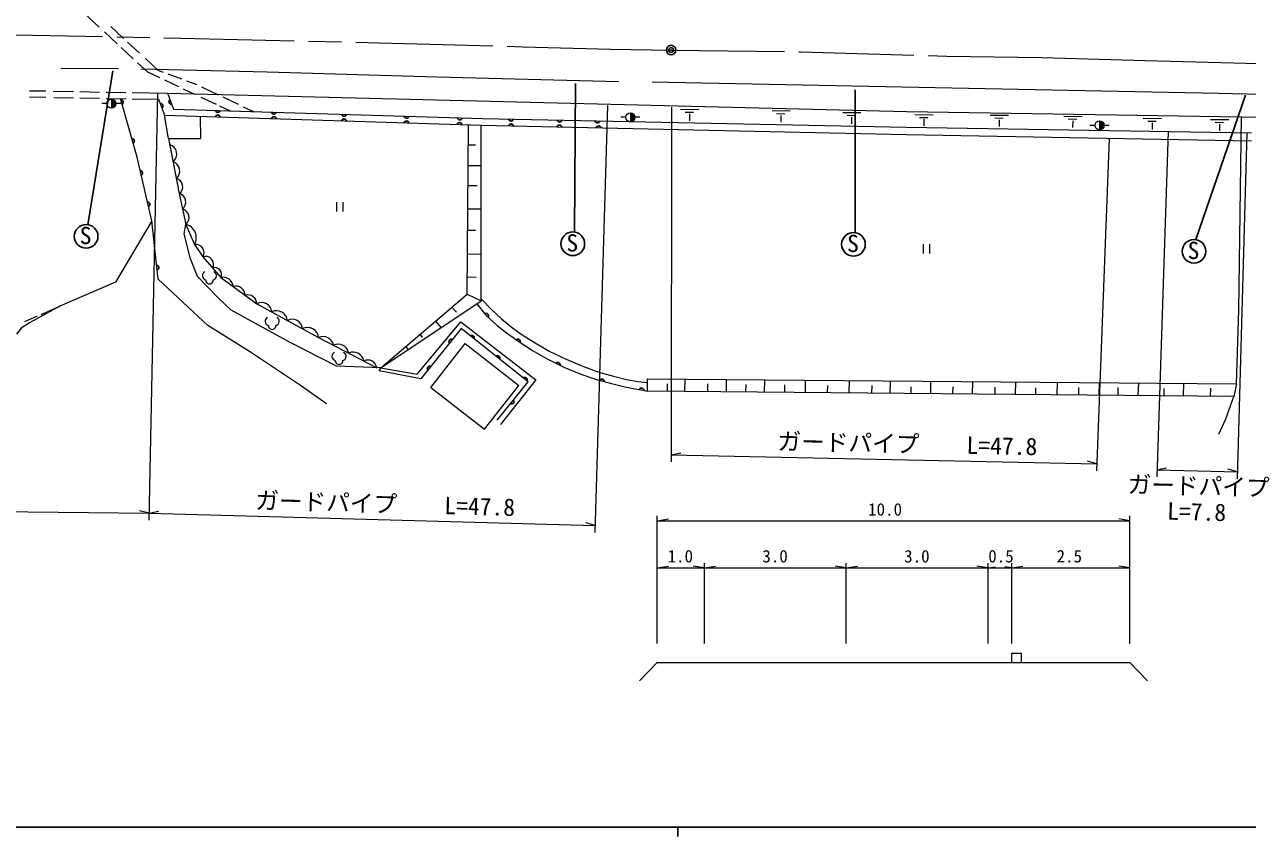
# Model space of a CAD drawing. Units: millimetres, scale not verified, with parts at other scales. Extents: x 40000 to 680000, y 20000 to 380000.
# Drawn here: x 198892 to 328267, y 204000 to 289844 of the extents above; entities that cross this region are included whole.
import ezdxf
from ezdxf.enums import TextEntityAlignment as Align

# ---------------------------------------------------------------- set-up
doc = ezdxf.new("R2010")
doc.units = ezdxf.units.MM
doc.header["$LTSCALE"] = 1000
doc.header["$PDMODE"] = 32
doc.header["$PDSIZE"] = 500
doc.linetypes.add('CHAIN', pattern=[18.5, 12, -1.5, 3.5, -1.5])
for name, color, linetype, lineweight in [('M-BGD', 7, 'Continuous', 13), ('M-BMK', 2, 'CHAIN', 13), ('M-BMK-SRVR', 3, 'Continuous', 25), ('M-STR-HTXT', 7, 'Continuous', 13), ('M-TTL-BAND', 7, 'Continuous', 25)]:
    doc.layers.add(name, color=color, linetype=linetype, lineweight=lineweight)
doc.styles.add('ＭＳ ゴシック', font='')
doc.styles.get('ＭＳ ゴシック').set_extended_font_data('MS Gothic')

msp = doc.modelspace()

# ---------------------------------------------------------------- hatches: boundary and pattern name
at = {"layer": 'M-BGD'}
for points in [[(208563, 281481, 0.41421), (208086, 281957), (208086, 281004, 0.32067)], [(263461, 280035, 0.41421), (262984, 280512), (262984, 279558, 0.32067)], [(313086, 279177, 0.41421), (312609, 279654), (312609, 278700, 0.32067)]]:
    msp.add_hatch(color=256, dxfattribs=at).paths.add_polyline_path(points)

# ---------------------------------------------------------------- linework, layer by layer
for p, q in [((205253, 290990), (206807, 289552)), ((207345, 289054), (208689, 287811)), ((208013, 289626), (209362, 288377)), ((209132, 287401), (210400, 286227)), ((209787, 287984), (211051, 286815)), ((211682, 286231), (213003, 285009)), ((202731, 285241), (208851, 285178)), ((210863, 285799), (211890, 284848)), ((211890, 284848), (213183, 284237)), ((213003, 285009), (213563, 284803)), ((213710, 283988), (215181, 283293)), ((214056, 284622), (215498, 284091)), ((216024, 283898), (217111, 283498)), ((265284, 283786), (325207, 282597)), ((199430, 282183), (201147, 282151)), ((199433, 282845), (201147, 282812)), ((201944, 282797), (204070, 282756)), ((201982, 282136), (204070, 282098)), ((204757, 282085), (206825, 282047)), ((204759, 282743), (206825, 282704)), ((207543, 282690), (209617, 282651)), ((210302, 282638), (214037, 282566)), ((214037, 282566), (292175, 280636)), ((214037, 282566), (214657, 280889)), ((215691, 283052), (216871, 282494)), ((217550, 282173), (219178, 281403)), ((217624, 283254), (219393, 282411)), ((219874, 282182), (221501, 281407)), ((325207, 282597), (357162, 281809)), ((207610, 281481), (207074, 281481)), ((207546, 282034), (209639, 281996)), ((208086, 281957), (208086, 281004)), ((209099, 281481), (208563, 281481)), ((210811, 275819), (209038, 282007)), ((210289, 281984), (213084, 281932)), ((213084, 281932), (213703, 280255)), ((214657, 280889), (247354, 279889)), ((219531, 281236), (220653, 280706)), ((222032, 281155), (223133, 280630)), ((268304, 280887), (270236, 280858)), ((213703, 280255), (247202, 279199)), ((214124, 277779), (213703, 280255)), ((217489, 280136), (217496, 277776)), ((247354, 279889), (292200, 278986)), ((262508, 280035), (261972, 280035)), ((262984, 280512), (262984, 279558)), ((263997, 280035), (263461, 280035)), ((269667, 280522), (268778, 280542)), ((269243, 280384), (269239, 279674)), ((277971, 280733), (279903, 280704)), ((279334, 280367), (278445, 280388)), ((278910, 280230), (278906, 279520)), ((285444, 280551), (287375, 280522)), ((286806, 280185), (285917, 280206)), ((286382, 280048), (286378, 279338)), ((292175, 280636), (327631, 280085)), ((293091, 280333), (295022, 280303)), ((294453, 279967), (293564, 279988)), ((294030, 279830), (294025, 279120)), ((301047, 280274), (302979, 280245)), ((302410, 279909), (301521, 279929)), ((301986, 279771), (301982, 279061)), ((308833, 280162), (310764, 280133)), ((310195, 279796), (309306, 279817)), ((309772, 279659), (309767, 278949)), ((312609, 279654), (312609, 278700)), ((317239, 279946), (319171, 279917)), ((318602, 279581), (317713, 279601)), ((324357, 279811), (326288, 279782)), ((325719, 279445), (324830, 279466)), ((327340, 259640), (327631, 280085)), ((327631, 280085), (353183, 279536)), ((245714, 261350), (245871, 279241)), ((247202, 279199), (292208, 278202)), ((247204, 260612), (247202, 279199)), ((292200, 278986), (328695, 278385)), ((292208, 278202), (328676, 277528)), ((312132, 279177), (311597, 279177)), ((313621, 279177), (313086, 279177)), ((318178, 279444), (318174, 278733)), ((325295, 279308), (325291, 278598)), ((214124, 277779), (215271, 271967)), ((214124, 277779), (217496, 277776)), ((245853, 277129), (246614, 277129)), ((212351, 269069), (210811, 275819)), ((245834, 274945), (247203, 274933)), ((215271, 271967), (215949, 268713)), ((245815, 272833), (246774, 272823)), ((231881, 271073), (231881, 270088)), ((232553, 271073), (232553, 270088)), ((245793, 270356), (247203, 270365)), ((212351, 269069), (208508, 262591)), ((213040, 262917), (212351, 269069)), ((215794, 267703), (215949, 268713)), ((215949, 268713), (216875, 266598)), ((245773, 268104), (246599, 268098)), ((216467, 265067), (215794, 267703)), ((216875, 266598), (217773, 265281)), ((293949, 266625), (293949, 265641)), ((294622, 266625), (294622, 265641)), ((217773, 265281), (219665, 263107)), ((245751, 265607), (247204, 265560)), ((217210, 263217), (216467, 265067)), ((218296, 258035), (213040, 262917)), ((219440, 260889), (217210, 263217)), ((219665, 263107), (223483, 260322)), ((245729, 263153), (246677, 263139)), ((208508, 262591), (202638, 260067)), ((236585, 253536), (245714, 261350)), ((245714, 261350), (247204, 260612)), ((200661, 259196), (202638, 260067)), ((220761, 259649), (219440, 260889)), ((223483, 260322), (230011, 256757)), ((236585, 253536), (247204, 260612)), ((246735, 260299), (247711, 259114)), ((247204, 260830), (248251, 259746)), ((198948, 258442), (200285, 259031)), ((227014, 256242), (220761, 259649)), ((244109, 259977), (244592, 259438)), ((247711, 259114), (248887, 258036)), ((248251, 259746), (249363, 258718)), ((327100, 251845), (327340, 259640)), ((222815, 255187), (218296, 258035)), ((240436, 252869), (245035, 258420)), ((245084, 257688), (240808, 252388)), ((242362, 258481), (242967, 257788)), ((245035, 258420), (252991, 252262)), ((252164, 252066), (245084, 257688)), ((248887, 258036), (249877, 257260)), ((249363, 258718), (250363, 257886)), ((250363, 257886), (251447, 257101)), ((231905, 253708), (227014, 256242)), ((230011, 256757), (236159, 253551)), ((240735, 257088), (240975, 256756)), ((249877, 257260), (251064, 256391)), ((251064, 256391), (252634, 255362)), ((251447, 257101), (252906, 256176)), ((252906, 256176), (254401, 255297)), ((228101, 251669), (222815, 255187)), ((239244, 255812), (239483, 255467)), ((241894, 251482), (245504, 256113)), ((245504, 256113), (251178, 251690)), ((252634, 255362), (254111, 254549)), ((254401, 255297), (256177, 254446)), ((236585, 253536), (231905, 253708)), ((254111, 254549), (255934, 253615)), ((255934, 253615), (257756, 252886)), ((256177, 254446), (258009, 253671)), ((258009, 253671), (259663, 253082)), ((236405, 253230), (236585, 253536)), ((240808, 252388), (236405, 253230)), ((236585, 253536), (240436, 252869)), ((257756, 252886), (259392, 252297)), ((259392, 252297), (260972, 251876)), ((259663, 253082), (261196, 252661)), ((261196, 252661), (262579, 252306)), ((262579, 252306), (263794, 252091)), ((264798, 252373), (327100, 251845)), ((264812, 251095), (264798, 252373)), ((268737, 251059), (268778, 252340)), ((273167, 251018), (273153, 252303)), ((230845, 249735), (228101, 251669)), ((241894, 251482), (247567, 247059)), ((247567, 247059), (251178, 251690)), ((248897, 248028), (252164, 252066)), ((252991, 252262), (249248, 247566)), ((260972, 251876), (262392, 251530)), ((262392, 251530), (263701, 251297)), ((263701, 251297), (264812, 251095)), ((263794, 252091), (264788, 251979)), ((326800, 250519), (264812, 251095)), ((266928, 251076), (266900, 251864)), ((271176, 251036), (271176, 251864)), ((275214, 250999), (275228, 251793)), ((277177, 250981), (277219, 252268)), ((279307, 250961), (279308, 251737)), ((281523, 250940), (281523, 252232)), ((283850, 250918), (283864, 251681)), ((286135, 250897), (286163, 252192)), ((288533, 250875), (288547, 251681)), ((290467, 250857), (290509, 252156)), ((292697, 250836), (292697, 251527)), ((294772, 250817), (294771, 252119)), ((297099, 250795), (297127, 251541)), ((299188, 250776), (299216, 252082)), ((301557, 250754), (301571, 251499)), ((303716, 250734), (303758, 252043)), ((305861, 250714), (305861, 251443)), ((308132, 250693), (308161, 252006)), ((310404, 250672), (310404, 251471)), ((312563, 250652), (312591, 251968)), ((314572, 250633), (314586, 251466)), ((316715, 250613), (316752, 251933)), ((319444, 250588), (319463, 251371)), ((321491, 250569), (321519, 251893)), ((324356, 250542), (324379, 251390)), ((327100, 251845), (326800, 250519)), ((325970, 248157), (326800, 250519)), ((325245, 246526), (325970, 248157)), ((265818, 224389), (265818, 237889)), ((265818, 237389), (267000, 237597)), ((265818, 237389), (315818, 237389)), ((315818, 237389), (314637, 237597)), ((315818, 224389), (315818, 237889)), ((265818, 224389), (265818, 232889)), ((270818, 224389), (270818, 232889)), ((285818, 224389), (285818, 232889)), ((300818, 224389), (300818, 232889)), ((303318, 224389), (303318, 232889)), ((265818, 232389), (267000, 232597)), ((265818, 232389), (270818, 232389)), ((270818, 232389), (269637, 232597)), ((270818, 232389), (272000, 232597)), ((270818, 232389), (285818, 232389)), ((285818, 232389), (284637, 232597)), ((285818, 232389), (287000, 232597)), ((285818, 232389), (300818, 232389)), ((300818, 232389), (299637, 232597)), ((300818, 232389), (301557, 232519)), ((300818, 232389), (303318, 232389)), ((303318, 232389), (302580, 232519)), ((303318, 232389), (304500, 232597)), ((303318, 232389), (315818, 232389)), ((315818, 232389), (314637, 232597)), ((303318, 223389), (304318, 223389)), ((303318, 222389), (303318, 223389)), ((304318, 223389), (304318, 222389)), ((265818, 222389), (263956, 220442)), ((265818, 222389), (270818, 222389)), ((270818, 222389), (285818, 222389)), ((285818, 222389), (300818, 222389)), ((300818, 222389), (303318, 222389)), ((303318, 222389), (315818, 222389)), ((315818, 222389), (317681, 220442))]:
    msp.add_line(p, q, dxfattribs=at)
at = {"layer": 'M-BGD', "lineweight": 25}
for p, q in [((208239, 284959), (205606, 268680)), ((257178, 283617), (257087, 267899)), ((286754, 282935), (286776, 267839)), ((328062, 282358), (322798, 267103))]:
    msp.add_line(p, q, dxfattribs=at)
at = {"layer": 'M-BGD'}
for points in [[(211185, 285143), (224576, 284848), (242514, 284302), (261751, 283818)], [(202638, 260067), (199414, 258295), (198559, 257735), (198056, 257112)]]:
    msp.add_lwpolyline(points, dxfattribs=at)
for centre in [(208086, 281481), (262984, 280035), (312609, 279177)]:
    msp.add_circle(centre, 477, dxfattribs=at)
at = {"layer": 'M-BGD', "lineweight": 25}
for centre in [(205414, 267445), (256895, 266664), (286584, 266603), (322606, 265867)]:
    msp.add_circle(centre, 1250, dxfattribs=at)
for centre, start, end in [((209089, 281621), 298.67095, 93.31018), ((213284, 281226), 303.05072, 97.68995), ((214427, 281675), 122.96166, 277.6009), ((219330, 280803), 190.92835, 345.56758), ((219322, 280022), 10.87456, 165.51379), ((225258, 280621), 190.92835, 345.56758), ((225274, 279834), 10.87456, 165.51379), ((232690, 279600), 10.87456, 165.51379), ((232702, 280394), 190.92835, 345.56758), ((239303, 279392), 10.87456, 165.51379), ((239315, 280191), 190.92835, 345.56758), ((244921, 279215), 10.87456, 165.51379), ((244933, 280019), 190.92835, 345.56758), ((250352, 279885), 191.52679, 346.16602), ((255496, 279781), 191.52679, 346.16602), ((259491, 279701), 191.52679, 346.16602), ((250364, 279073), 11.41169, 166.05092), ((255466, 278960), 11.41169, 166.05092), ((259632, 278868), 11.41169, 166.05092), ((210264, 277523), 298.67095, 93.31018), ((211138, 274131), 295.53694, 90.17617), ((211892, 270829), 295.53694, 90.17617), ((212846, 264138), 289.15583, 83.79506), ((247714, 259055), 326.85314, 121.49237), ((244051, 256319), 63.78108, 218.42031), ((246206, 256725), 334.22872, 128.86795), ((251084, 256316), 338.31413, 132.95337), ((241756, 253474), 63.78108, 218.42031), ((248917, 254572), 334.22872, 128.86795), ((255305, 253874), 345.5307, 140.16993), ((251802, 252281), 334.22872, 128.86795), ((259960, 252087), 357.77007, 152.4093), ((264159, 251156), 2.41394, 157.05317), ((250405, 249981), 243.70656, 38.3458)]:
    msp.add_arc(centre, 256, start, end, dxfattribs=at)
at = {"layer": 'M-BGD'}
for centre, radius, start, end in [((213968, 276147), 1037, 308.05832, 74.2781), ((214297, 274353), 1025, 309.94682, 72.3896), ((214736, 272693), 902, 306.4056, 75.93082), ((215034, 271068), 929, 308.33534, 75.18116), ((215369, 269441), 931, 308.53048, 74.98603), ((215629, 267312), 1436, 330.20995, 77.12752), ((217002, 265720), 887, 330.30944, 98.18862), ((218060, 264495), 837, 332.00292, 110.10671), ((219021, 263421), 716, 334.02361, 108.08602), ((218154, 263287), 449, 113.44836, 257.2818), ((218455, 262824), 401, 176.52859, 3.47141), ((218757, 263287), 449, 282.7182, 66.55164), ((219881, 262031), 1098, 6.42662, 101.35201), ((221228, 261164), 1022, 3.2909, 104.48773), ((222501, 260272), 984, 2.89726, 104.88137), ((223990, 259398), 1054, 3.9764, 118.74045), ((224795, 258471), 449, 113.44836, 257.2818), ((225548, 258426), 1162, 6.84175, 115.8751), ((225397, 258471), 449, 282.7182, 66.55164), ((225096, 258008), 401, 176.52859, 3.47141), ((227212, 257609), 1084, 4.59303, 118.12382), ((228820, 256617), 1200, 6.67587, 116.04098), ((230481, 255745), 1115, 10.03772, 114.88995), ((231867, 254769), 449, 113.44836, 257.2818), ((232053, 254888), 1154, 10.64581, 114.28186), ((232469, 254769), 449, 282.7182, 66.55164), ((233677, 254084), 1130, 9.20307, 115.72461), ((232168, 254306), 401, 176.52859, 3.47141), ((235221, 253420), 947, 7.99103, 116.93664)]:
    msp.add_arc(centre, radius, start, end, dxfattribs=at)
at = {"layer": 'M-BMK'}
for p, q in [((195150, 288814), (215433, 288404)), ((215433, 288404), (236442, 287899)), ((236442, 287899), (251615, 287489)), ((251615, 287489), (260921, 287237)), ((260921, 287237), (267293, 287142)), ((267293, 287142), (280983, 286953)), ((280983, 286953), (296472, 286511)), ((296472, 286511), (306503, 286353)), ((306503, 286353), (317449, 286038)), ((317449, 286038), (335966, 285565))]:
    msp.add_line(p, q, dxfattribs=at)
at = {"layer": 'M-BMK-SRVR'}
msp.add_circle((267293, 287142), 500, dxfattribs=at)
msp.add_point((267293, 287142), dxfattribs=at)
at = {"layer": 'M-STR-HTXT'}
for p, q in [((212962, 282587), (212054, 237437)), ((260558, 281274), (259232, 236135)), ((267324, 281087), (267314, 243603)), ((319878, 278531), (318678, 242022)), ((328178, 278394), (327170, 241809)), ((313617, 277806), (312293, 242666)), ((267314, 244340), (268319, 244569)), ((267314, 244340), (312320, 243403)), ((312320, 243403), (311326, 243673)), ((318702, 242758), (319708, 242983)), ((318702, 242758), (327190, 242546)), ((327190, 242546), (326197, 242821)), ((70078, 239663), (212069, 238174)), ((212069, 238174), (211072, 238435)), ((212069, 238174), (213075, 238396)), ((212069, 238174), (259253, 236872)), ((259253, 236872), (258260, 237149))]:
    msp.add_line(p, q, dxfattribs=at)
at = {"layer": 'M-TTL-BAND'}
for p, q in [((40000, 205000), (579000, 205000)), ((268000, 205000), (268000, 204000))]:
    msp.add_line(p, q, dxfattribs=at)

# ---------------------------------------------------------------- texts
at = {"layer": 'M-BGD', "style": 'ＭＳ ゴシック'}
for s, height, p in [('S', 1833, (204736, 266071)), ('S', 1833, (256217, 265290)), ('S', 1833, (285905, 265230)), ('S', 1833, (321927, 264494)), ('10.0', 1320, (288130, 237527)), ('1.0', 1320, (266919, 232576)), ('3.0', 1320, (276942, 232576)), ('3.0', 1320, (291942, 232576)), ('0.5', 1320, (300839, 232576)), ('2.5', 1320, (308067, 232576))]:
    msp.add_text(s, height=height, dxfattribs=at).set_placement(p, align=Align.BOTTOM_LEFT)
at = {"layer": 'M-STR-HTXT', "style": 'ＭＳ ゴシック'}
for s, rotation, p in [('ガードパイプ\u3000\u3000L=47.8', 358.807, (278520, 244330)), ('ガードパイプ', 358.569, (315551, 239782)), ('ガードパイプ\u3000\u3000L=47.8', 358.419, (223274, 238089)), ('L=7.8', 358.569, (319734, 236950))]:
    msp.add_text(s, height=1833, rotation=rotation, dxfattribs=at).set_placement(p, align=Align.BOTTOM_LEFT)

doc.saveas('drawing.dxf')
